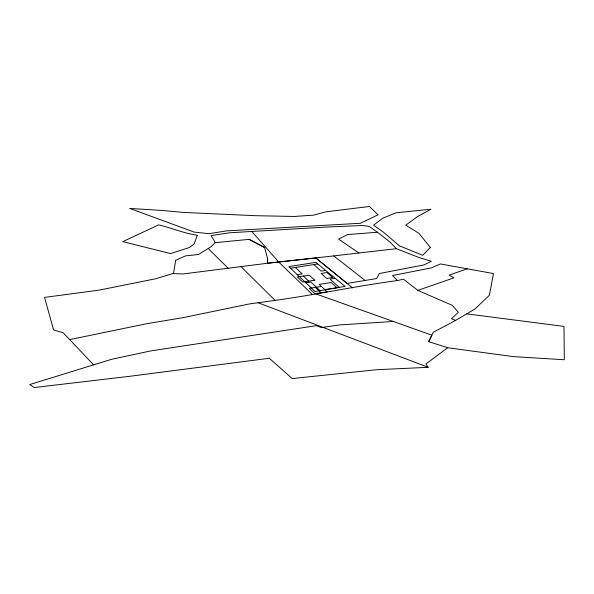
<?xml version="1.0" encoding="UTF-8"?>
<svg xmlns="http://www.w3.org/2000/svg" width="594" height="594" viewBox="0 0 594 594"><rect width="100%" height="100%" fill="white"/><g stroke="black" fill="none" stroke-linecap="round" stroke-linejoin="round"><path stroke-width="0.89" d="M183.494 317.56L145.782 323.901L69.639 339.627L63.164 332.796L53.594 329.908L44.543 297.408L99.22 290.117L155.658 278.772L172.824 273.589L183.063 273.938L267.367 263.261L267.575 258.813M333.813 255.903L267.367 263.261L267.634 258.806L264.597 247.505L249.138 239.36L215.221 242.664L210.922 246.792L198.485 254.492L185.632 255.866L175.698 260.276L173.493 273.596M428.705 341.617L431.89 335.209L315.934 293.919M466.773 313.855L474.91 309.006L489.374 295.307L493.473 273.559L440.436 263.951L431.548 267.849L392.567 275.527L397.371 280.561L403.423 279.18L417.812 290.399L452.22 305.301L458.368 312.31L451.492 318.674L455.598 320.389L466.773 313.855L563.988 326.418L564.3 359.749L513.535 356.63L447.616 347.75M455.598 320.389L433.278 332.291L428.638 341.632L447.683 347.735L425.92 363.951L428.177 367.322L376.388 369.735L292.226 378.578L269.305 358.264L130.687 376.18L34.363 387.526L29.7 384.563L111.568 359.311L150.705 350.92L316.372 325.646L321.317 327.561L339.523 324.94L393.325 321.465M467.374 268.755L449.168 275.126L453.905 277.851L417.812 290.399M183.427 317.567L249.317 303.957L275.141 300.364M241.038 266.654L275.081 300.378C316.008 294.81 356.452 285.981 397.371 280.561M352.487 287.83L315.837 257.959L347.089 283.449L376.648 278.549L379.284 273.544L423.893 264.924L431.296 261.301L418.555 257.351L396.369 248.686L390.176 242.211L377.457 232.269M290.577 268.243L317.738 263.929M324.859 289.642L337.013 287.763L331.222 282.536L319.178 284.363L327.153 291.78L314.827 293.696L309.214 288.313L321.421 286.449M305.813 282.759L310.825 282.002L320.032 290.666M335.231 278.334L330.004 279.121L339.211 287.392M297.275 274.621L302.205 273.893L295.389 267.478M325.668 270.456L321.109 271.124L313.795 264.553M358.85 252.992L396.369 248.686M267.419 263.231L315.889 257.945M258.071 302.74L428.148 367.278M249.079 239.367L264.597 247.505M365.251 280.554L333.761 255.91L358.902 252.985L338.543 239.159L347.609 234.548L377.509 232.261L369.334 226.433L362.318 225.49L325.23 227.123L229.744 232.766L211.137 235.588L215.273 242.656M303.311 276.039L308.702 281.125M315.332 287.377L321.005 292.731M312.377 294.505L278.668 261.999L251.73 231.37M208.338 248.567L228.148 268.273M69.713 339.62L93.525 364.753M197.357 235.246L194.164 243.83L189.56 247.475L170.597 253.571L122.758 241.639L158.613 224.881C171.644 227.881 184.199 233.472 197.357 235.246M430.36 247.453L422.728 255.316L399.435 245.864L383.835 232.499L373.604 225.156L382.84 218.117L396.131 212.793L430.962 209.229L417.775 216.439L405.739 225.156L418.852 233.264L430.36 247.453M377.999 214.835L360.454 223.262L226.552 230.88L208.977 233.702L194.067 232.076L129.752 208.42L161.872 210.432L183.457 212.422L255.487 215.696L294.238 216.461L313.632 215.154L325.69 211.85L369.468 206.474L377.999 214.835M345.025 286.397L315.013 291.52L288.862 266.609L315.822 262.348L345.025 286.397M314.723 280.219L302.65 282.031L297.319 276.923L309.274 275.156L314.723 280.219M332.603 277.539L326.67 278.43L321.116 273.411L326.997 272.542L332.603 277.539"/></g></svg>
